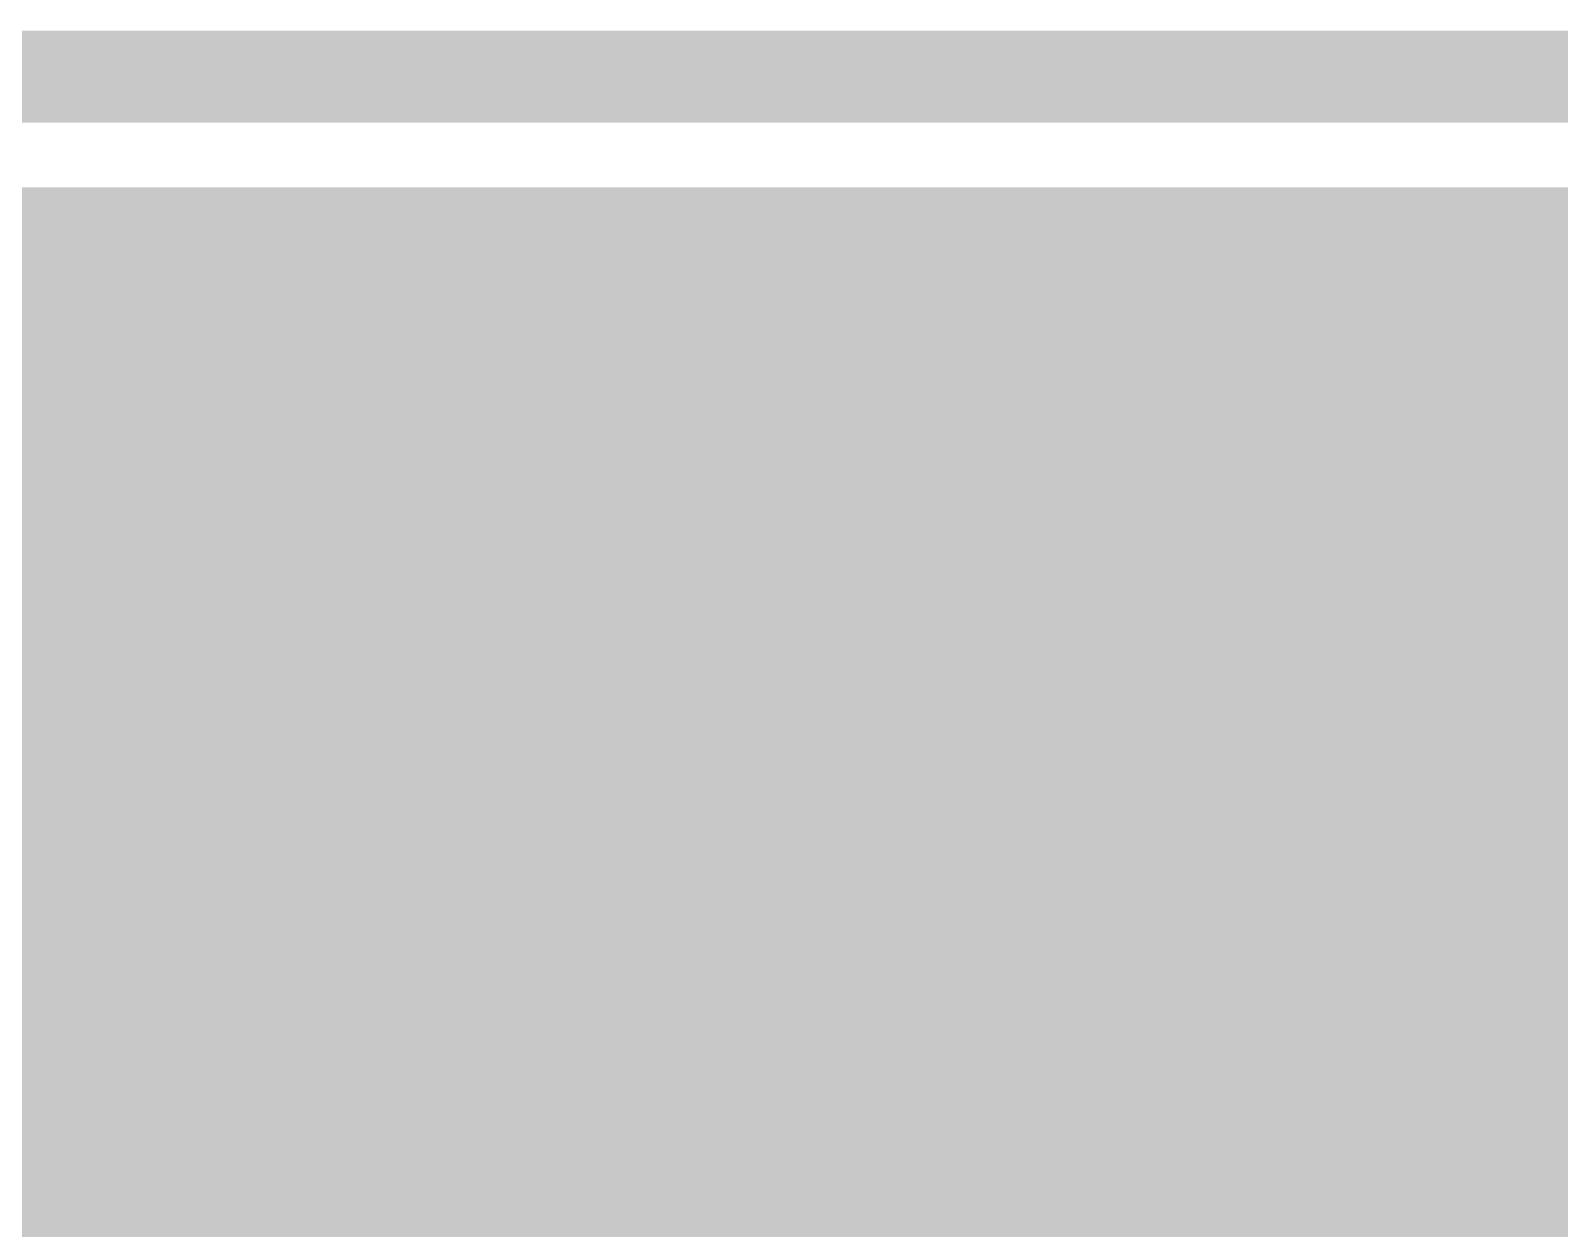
# Model space of a CAD drawing. Extents: x -5 to 112, y -62 to 71.
# Drawn here: x 63.91 to 74.43, y 63.19 to 71.44 of the extents above; entities that cross this region are included whole.
import ezdxf

# ---------------------------------------------------------------- set-up
doc = ezdxf.new("R2010")
doc.units = 0
doc.header["$MEASUREMENT"] = 0
doc.layers.get('0').update_dxf_attribs({"linetype": 'CONTINUOUS'})
for name, color, linetype in [('25-336-0_BOT', 7, 'CONTINUOUS'), ('25-336-0_DRD', 7, 'CONTINUOUS'), ('25-336-0_DRL', 2, 'CONTINUOUS'), ('25-336-0_IN1', 4, 'CONTINUOUS'), ('25-336-0_IN2', 3, 'CONTINUOUS'), ('25-336-0_SMT', 10, 'CONTINUOUS'), ('25-336-0_SPT', 14, 'CONTINUOUS'), ('25-336-0_SST', 9, 'CONTINUOUS'), ('25-336-0_TOP', 12, 'CONTINUOUS'), ('THRUHOLE_TAP', 8, 'CONTINUOUS')]:
    doc.layers.add(name, color=color, linetype=linetype)

# ---------------------------------------------------------------- blocks, each defined once
blk = doc.blocks.new('ROUND_11')
at = {"const_width": 0.35052}
blk.add_lwpolyline([(-0.17526, 0, 1), (0.17526, 0, 1)], format="xyb", close=True, dxfattribs=at)
blk = doc.blocks.new('ROUND_82')
at = {"const_width": 0.10033}
blk.add_lwpolyline([(-0.050164, 0, 1), (0.050164, 0, 1)], format="xyb", close=True, dxfattribs=at)
blk = doc.blocks.new('ROUND_65')
at = {"const_width": 0.35052}
blk.add_lwpolyline([(-0.17526, 0, 1), (0.17526, 0, 1)], format="xyb", close=True, dxfattribs=at)
blk = doc.blocks.new('RECTANGLE_2')
blk.add_solid([(0.4826, 0.4064), (0.4826, -0.4064), (-0.4826, 0.4064), (-0.4826, -0.4064)])
blk = doc.blocks.new('OBLONG_51')
at = {"const_width": 0.65024}
blk.add_lwpolyline([(0.50038, 0), (-0.50038, 0)], dxfattribs=at)
at = {"const_width": 0.32512}
for points in [[(-0.66294, 0, 1), (-0.33782, 0, 1)], [(0.33782, 0, 1), (0.66294, 0, 1)]]:
    blk.add_lwpolyline(points, format="xyb", close=True, dxfattribs=at)
blk = doc.blocks.new('ROUND_73')
at = {"const_width": 0.10033}
blk.add_lwpolyline([(-0.050164, 0, 1), (0.050164, 0, 1)], format="xyb", close=True, dxfattribs=at)

msp = doc.modelspace()

# ---------------------------------------------------------------- linework, layer by layer
at = {"layer": '25-336-0_BOT', "const_width": 0.254}
for points in [[(101.473, 70.231), (51.76012, 70.231)], [(101.473, 70.1802), (51.81092, 70.1802)], [(63.9318, 70.231), (63.9318, 47.71898)], [(64.1604, 70.231), (64.1604, 47.62246)], [(64.389, 70.231), (64.389, 47.47514)], [(64.6176, 70.231), (64.6176, 47.24654)], [(64.8462, 70.231), (64.8462, 46.8376)], [(65.0748, 70.231), (65.0748, 27.432)], [(65.3034, 70.231), (65.3034, 27.432)], [(65.532, 70.231), (65.532, 48.5013)], [(65.7606, 70.231), (65.7606, 48.80356)], [(65.9892, 70.231), (65.9892, 48.91532)], [(66.2178, 70.231), (66.2178, 48.93818)], [(66.4464, 70.231), (66.4464, 48.87976)], [(66.675, 70.231), (66.675, 48.71212)], [(66.9036, 70.231), (66.9036, 29.3116)], [(67.1322, 70.231), (67.1322, 29.35732)], [(67.3608, 70.231), (67.3608, 29.36748)], [(67.5894, 70.231), (67.5894, 29.34208)], [(67.818, 70.231), (67.818, 29.27604)], [(68.0466, 70.231), (68.0466, 29.16428)], [(68.2752, 70.231), (68.2752, 28.9941)], [(68.5038, 70.231), (68.5038, 28.7274)], [(68.7324, 70.231), (68.7324, 54.7243)], [(68.961, 70.231), (68.961, 54.98592)], [(69.1896, 70.231), (69.1896, 55.14848)], [(69.4182, 70.231), (69.4182, 55.25008)], [(69.6468, 70.231), (69.6468, 55.30596)], [(69.8754, 70.231), (69.8754, 55.3212)], [(70.104, 70.231), (70.104, 55.2958)], [(70.3326, 70.231), (70.3326, 55.2323)], [(70.5612, 70.231), (70.5612, 55.118)], [(70.7898, 70.231), (70.7898, 54.93766)], [(71.0184, 70.231), (71.0184, 54.64302)], [(71.247, 70.231), (71.247, 54.6862)], [(71.4756, 70.231), (71.4756, 54.96306)], [(71.7042, 70.231), (71.7042, 55.13324)], [(71.9328, 70.231), (71.9328, 55.23992)], [(72.1614, 70.231), (72.1614, 55.30088)], [(72.39, 70.231), (72.39, 55.3212)], [(72.6186, 70.231), (72.6186, 55.30088)], [(72.8472, 70.231), (72.8472, 55.23992)], [(73.0758, 70.231), (73.0758, 55.13324)], [(73.3044, 70.231), (73.3044, 54.96306)], [(73.533, 70.231), (73.533, 54.6862)], [(73.7616, 70.231), (73.7616, 55.30596)], [(73.9902, 70.231), (73.9902, 55.30596)], [(74.2188, 70.231), (74.2188, 55.30596)], [(74.4474, 70.231), (74.4474, 55.30596)], [(101.473, 69.9516), (51.94808, 69.9516)], [(101.473, 69.723), (51.98872, 69.723)], [(101.473, 69.4944), (51.94808, 69.4944)], [(101.473, 69.2658), (60.71108, 69.2658)], [(101.473, 69.0372), (60.91936, 69.0372)], [(101.473, 68.8086), (60.99556, 68.8086)], [(101.473, 68.58), (60.99302, 68.58)], [(101.473, 68.3514), (60.9727, 68.3514)], [(101.473, 68.1228), (60.9727, 68.1228)], [(101.473, 67.8942), (60.9727, 67.8942)], [(83.86572, 67.6656), (60.9727, 67.6656)], [(83.5914, 67.437), (60.9727, 67.437)], [(83.43138, 67.2084), (60.9727, 67.2084)], [(83.33994, 66.9798), (61.0616, 66.9798)], [(83.29676, 66.7512), (61.2902, 66.7512)], [(83.30184, 66.5226), (61.5188, 66.5226)], [(83.3501, 66.294), (61.7474, 66.294)], [(83.4517, 66.0654), (61.976, 66.0654)], [(83.62188, 65.8368), (62.1665, 65.8368)], [(83.92922, 65.6082), (62.23762, 65.6082)], [(85.1027, 65.3796), (62.2427, 65.3796)], [(83.84286, 65.151), (62.2427, 65.151)], [(83.5787, 64.9224), (62.2427, 64.9224)], [(83.42376, 64.6938), (62.2427, 64.6938)], [(83.33486, 64.4652), (62.2427, 64.4652)], [(83.29676, 64.2366), (62.2427, 64.2366)], [(83.30184, 64.008), (62.2427, 64.008)], [(83.35518, 63.7794), (62.2427, 63.7794)], [(83.45932, 63.5508), (62.2427, 63.5508)], [(83.63712, 63.3222), (62.2427, 63.3222)], [(83.95716, 63.0936), (62.2427, 63.0936)]]:
    msp.add_lwpolyline(points, dxfattribs=at)
at = {"layer": '25-336-0_DRD'}
for points, const_width in [([(-5.08, 7.62), (-5.08, 71.12), (111.76, 71.12), (111.76, -5.08), (-5.08, -5.08), (-5.08, 7.62)], 0.635), ([(71.0438, 69.2912), (68.5038, 66.7512)], 0.254), ([(71.0438, 66.7512), (68.5038, 69.2912)], 0.254)]:
    msp.add_lwpolyline(points, dxfattribs=dict(at, const_width=const_width))
at = {"layer": '25-336-0_DRL', "const_width": 0.635}
msp.add_lwpolyline([(-5.08, 7.62), (-5.08, 71.12), (111.76, 71.12), (111.76, -5.08), (-5.08, -5.08), (-5.08, 7.62)], dxfattribs=at)
at = {"layer": '25-336-0_IN1', "const_width": 0.254}
for points in [[(99.441, 69.85), (51.97602, 69.85)], [(63.9572, 69.85), (63.9572, 47.70882)], [(64.1858, 69.85), (64.1858, 47.60976)], [(64.4144, 69.85), (64.4144, 47.45482)], [(64.643, 69.85), (64.643, 47.21352)], [(64.8716, 69.85), (64.8716, 46.75886)], [(65.1002, 69.85), (65.1002, 28.067)], [(65.3288, 69.85), (65.3288, 28.067)], [(65.5574, 69.85), (65.5574, 48.55972)], [(65.786, 69.85), (65.786, 48.82388)], [(66.0146, 69.85), (66.0146, 48.92294)], [(66.2432, 69.85), (66.2432, 48.93564)], [(66.4718, 69.85), (66.4718, 48.86706)], [(66.7004, 69.85), (66.7004, 48.68164)], [(66.929, 69.85), (66.929, 29.31668)], [(67.1576, 69.85), (67.1576, 29.3624)], [(67.3862, 69.85), (67.3862, 29.36748)], [(67.6148, 69.85), (67.6148, 29.337)], [(67.8434, 69.85), (67.8434, 29.26588)], [(68.072, 69.85), (68.072, 29.14904)], [(68.3006, 69.85), (68.3006, 28.97124)], [(68.5292, 69.85), (68.5292, 54.23408)], [(68.7578, 69.85), (68.7578, 54.7624)], [(68.9864, 69.85), (68.9864, 55.00624)], [(69.215, 69.85), (69.215, 55.16118)], [(69.4436, 69.85), (69.4436, 55.2577)], [(69.6722, 69.85), (69.6722, 55.3085)], [(69.9008, 69.85), (69.9008, 55.31866)], [(70.1294, 69.85), (70.1294, 55.29072)], [(70.358, 69.85), (70.358, 55.22214)], [(70.5866, 69.85), (70.5866, 55.10022)], [(70.8152, 69.85), (70.8152, 54.91226)], [(71.0438, 69.85), (71.0438, 54.5973)], [(71.2724, 69.85), (71.2724, 54.7243)], [(71.501, 69.85), (71.501, 54.98592)], [(71.7296, 69.85), (71.7296, 55.14848)], [(71.9582, 69.85), (71.9582, 55.25008)], [(72.1868, 69.85), (72.1868, 55.30596)], [(72.4154, 69.85), (72.4154, 55.3212)], [(72.644, 69.85), (72.644, 55.2958)], [(72.8726, 69.85), (72.8726, 55.2323)], [(73.1012, 69.85), (73.1012, 55.118)], [(73.3298, 69.85), (73.3298, 54.93766)], [(73.5584, 69.85), (73.5584, 54.64302)], [(73.787, 69.85), (73.787, 55.30596)], [(74.0156, 69.85), (74.0156, 55.30596)], [(74.2442, 69.85), (74.2442, 55.30596)], [(74.4728, 69.85), (74.4728, 55.30596)], [(99.441, 69.723), (51.98872, 69.723)], [(99.441, 69.4944), (51.94808, 69.4944)], [(99.441, 69.2658), (60.71108, 69.2658)], [(99.441, 69.0372), (60.91936, 69.0372)], [(99.441, 68.8086), (60.99556, 68.8086)], [(99.441, 68.58), (60.99302, 68.58)], [(99.441, 68.3514), (60.90412, 68.3514)], [(99.441, 68.1228), (60.67298, 68.1228)], [(99.441, 67.8942), (19.44878, 67.8942)], [(83.86572, 67.6656), (19.08302, 67.6656)], [(83.5914, 67.437), (17.20596, 67.437)], [(83.43138, 67.2084), (17.20596, 67.2084)], [(83.33994, 66.9798), (17.20596, 66.9798)], [(83.29676, 66.7512), (17.20596, 66.7512)], [(83.30184, 66.5226), (17.20596, 66.5226)], [(83.3501, 66.294), (17.20596, 66.294)], [(83.4517, 66.0654), (17.20596, 66.0654)], [(83.62188, 65.8368), (16.67002, 65.8368)], [(83.92922, 65.6082), (25.01392, 65.6082)], [(99.441, 65.3796), (25.15108, 65.3796)], [(83.84286, 65.151), (25.19172, 65.151)], [(83.5787, 64.9224), (25.15108, 64.9224)], [(83.42376, 64.6938), (60.83808, 64.6938)], [(83.33486, 64.4652), (61.04636, 64.4652)], [(83.29676, 64.2366), (61.12256, 64.2366)], [(83.30184, 64.008), (61.12002, 64.008)], [(83.35518, 63.7794), (61.03112, 63.7794)], [(83.45932, 63.5508), (60.79998, 63.5508)], [(83.63712, 63.3222), (55.74792, 63.3222)], [(83.95716, 63.0936), (55.88508, 63.0936)]]:
    msp.add_lwpolyline(points, dxfattribs=at)
at = {"layer": '25-336-0_IN2', "const_width": 0.254}
for points in [[(99.441, 69.85), (51.97602, 69.85)], [(63.9572, 69.85), (63.9572, 47.70882)], [(64.1858, 69.85), (64.1858, 47.60976)], [(64.4144, 69.85), (64.4144, 47.45482)], [(64.643, 69.85), (64.643, 47.21352)], [(64.8716, 69.85), (64.8716, 46.75886)], [(65.1002, 69.85), (65.1002, 28.067)], [(65.3288, 69.85), (65.3288, 28.067)], [(65.5574, 69.85), (65.5574, 48.55972)], [(65.786, 69.85), (65.786, 48.82388)], [(66.0146, 69.85), (66.0146, 48.92294)], [(66.2432, 69.85), (66.2432, 48.93564)], [(66.4718, 69.85), (66.4718, 48.86706)], [(66.7004, 69.85), (66.7004, 48.68164)], [(66.929, 69.85), (66.929, 29.31668)], [(67.1576, 69.85), (67.1576, 29.3624)], [(67.3862, 69.85), (67.3862, 29.36748)], [(67.6148, 69.85), (67.6148, 29.337)], [(67.8434, 69.85), (67.8434, 29.26588)], [(68.072, 69.85), (68.072, 29.14904)], [(68.3006, 69.85), (68.3006, 28.97124)], [(68.5292, 69.85), (68.5292, 54.23408)], [(68.7578, 69.85), (68.7578, 54.7624)], [(68.9864, 69.85), (68.9864, 55.00624)], [(69.215, 69.85), (69.215, 55.16118)], [(69.4436, 69.85), (69.4436, 55.2577)], [(69.6722, 69.85), (69.6722, 55.3085)], [(69.9008, 69.85), (69.9008, 55.31866)], [(70.1294, 69.85), (70.1294, 55.29072)], [(70.358, 69.85), (70.358, 55.22214)], [(70.5866, 69.85), (70.5866, 55.10022)], [(70.8152, 69.85), (70.8152, 54.91226)], [(71.0438, 69.85), (71.0438, 54.5973)], [(71.2724, 69.85), (71.2724, 54.7243)], [(71.501, 69.85), (71.501, 54.98592)], [(71.7296, 69.85), (71.7296, 55.14848)], [(71.9582, 69.85), (71.9582, 55.25008)], [(72.1868, 69.85), (72.1868, 55.30596)], [(72.4154, 69.85), (72.4154, 55.3212)], [(72.644, 69.85), (72.644, 55.2958)], [(72.8726, 69.85), (72.8726, 55.2323)], [(73.1012, 69.85), (73.1012, 55.118)], [(73.3298, 69.85), (73.3298, 54.93766)], [(73.5584, 69.85), (73.5584, 54.64302)], [(73.787, 69.85), (73.787, 55.30596)], [(74.0156, 69.85), (74.0156, 55.30596)], [(74.2442, 69.85), (74.2442, 55.30596)], [(74.4728, 69.85), (74.4728, 55.30596)], [(99.441, 69.723), (51.98872, 69.723)], [(99.441, 69.4944), (51.94808, 69.4944)], [(99.441, 69.2658), (60.71108, 69.2658)], [(99.441, 69.0372), (60.91936, 69.0372)], [(99.441, 68.8086), (60.99556, 68.8086)], [(99.441, 68.58), (60.99302, 68.58)], [(99.441, 68.3514), (60.90412, 68.3514)], [(99.441, 68.1228), (60.67298, 68.1228)], [(99.441, 67.8942), (19.44878, 67.8942)], [(83.86572, 67.6656), (19.08302, 67.6656)], [(83.5914, 67.437), (17.20596, 67.437)], [(83.43138, 67.2084), (17.20596, 67.2084)], [(83.33994, 66.9798), (17.20596, 66.9798)], [(83.29676, 66.7512), (17.20596, 66.7512)], [(83.30184, 66.5226), (17.20596, 66.5226)], [(83.3501, 66.294), (17.20596, 66.294)], [(83.4517, 66.0654), (17.20596, 66.0654)], [(83.62188, 65.8368), (16.67002, 65.8368)], [(83.92922, 65.6082), (25.01392, 65.6082)], [(99.441, 65.3796), (25.15108, 65.3796)], [(83.84286, 65.151), (25.19172, 65.151)], [(83.5787, 64.9224), (25.15108, 64.9224)], [(83.42376, 64.6938), (60.83808, 64.6938)], [(83.33486, 64.4652), (61.04636, 64.4652)], [(83.29676, 64.2366), (61.12256, 64.2366)], [(83.30184, 64.008), (61.12002, 64.008)], [(83.35518, 63.7794), (61.03112, 63.7794)], [(83.45932, 63.5508), (60.79998, 63.5508)], [(83.63712, 63.3222), (55.74792, 63.3222)], [(83.95716, 63.0936), (55.88508, 63.0936)]]:
    msp.add_lwpolyline(points, dxfattribs=at)
at = {"layer": '25-336-0_SST', "const_width": 0.1524}
for points in [[(74.61758, 68.66636), (74.4474, 68.72732), (74.4474, 69.08292), (74.61758, 69.14134), (75.29576, 69.14134), (75.4634, 69.08292), (75.4634, 68.72732), (75.29576, 68.66636)], [(67.1195, 68.7705), (67.1195, 65.8495), (68.7578, 65.8495), (68.7578, 68.7705), (67.1195, 68.7705)], [(69.6214, 68.50634), (69.6214, 68.15074), (69.79158, 68.03136), (69.96176, 68.03136), (70.1294, 68.15074), (70.1294, 68.50634), (69.1134, 68.50634)], [(69.6214, 68.20916), (69.1134, 68.03136)], [(74.4474, 67.94754), (74.4474, 68.18376)], [(74.4474, 68.06692), (75.4634, 68.06692), (75.29576, 68.18376)], [(69.28358, 67.66814), (69.1134, 67.54876), (69.1134, 67.31254), (69.28358, 67.19316), (69.45376, 67.19316), (69.79158, 67.43192), (70.1294, 67.19316), (70.1294, 67.66814)], [(74.9554, 67.16776), (75.12558, 67.10934), (75.29576, 67.10934), (75.4634, 67.16776), (75.4634, 67.52336), (75.29576, 67.58432), (75.12558, 67.58432), (74.9554, 67.52336), (74.9554, 67.16776), (74.78776, 67.10934), (74.61758, 67.10934), (74.4474, 67.16776), (74.4474, 67.52336), (74.61758, 67.58432), (74.78776, 67.58432), (74.9554, 67.52336)], [(74.1045, 66.8655), (74.1045, 63.9445), (75.7428, 63.9445), (75.7428, 66.8655), (74.1045, 66.8655)], [(65.94348, 66.36766), (65.09766, 66.36766), (64.92748, 66.42608), (64.92748, 66.78168), (65.09766, 66.8401), (65.94348, 66.8401)], [(69.1134, 66.47434), (69.1134, 66.71056)], [(69.1134, 66.59372), (70.1294, 66.59372), (69.96176, 66.71056)], [(73.3044, 66.34734), (73.3044, 65.99174), (73.47458, 65.87236), (73.64476, 65.87236), (73.8124, 65.99174), (73.8124, 66.34734), (72.7964, 66.34734)], [(64.92748, 65.88506), (65.94348, 65.52946), (65.94348, 66.0019)], [(73.3044, 66.05016), (72.7964, 65.87236)], [(72.96658, 65.50914), (72.7964, 65.38976), (72.7964, 65.15354), (72.96658, 65.03416), (73.13676, 65.03416), (73.47458, 65.27292), (73.8124, 65.03416), (73.8124, 65.50914)], [(64.135, 65.151), (67.183, 65.151), (67.183, 59.563), (63.373, 59.563), (63.373, 64.389), (64.135, 65.151)], [(72.96658, 64.67094), (72.7964, 64.61252), (72.7964, 64.25692), (72.96658, 64.19596), (73.3044, 64.19596), (73.47458, 64.31534), (73.47458, 64.67094), (73.8124, 64.67094), (73.8124, 64.19596)], [(74.1045, 63.6905), (74.1045, 60.7695), (75.7428, 60.7695), (75.7428, 63.6905), (74.1045, 63.6905)], [(70.2056, 63.47968), (70.1548, 63.47968), (70.1548, 63.42888), (70.1548, 61.02858), (70.1548, 60.98032), (70.2056, 60.98032)], [(70.2056, 63.47968), (73.3044, 63.47968)], [(73.3044, 60.98032), (73.3552, 60.98032), (73.3552, 61.02858), (73.3552, 63.42888), (73.3552, 63.47968), (73.3044, 63.47968)]]:
    msp.add_lwpolyline(points, dxfattribs=at)
for points in [[(70.2056, 63.47968, 0.4142136), (70.1548, 63.42888)], [(73.3552, 63.42888, 0.4142136), (73.3044, 63.47968)]]:
    msp.add_lwpolyline(points, format="xyb", dxfattribs=at)
at = {"layer": '25-336-0_TOP'}
for points, const_width in [([(99.441, 69.85), (51.97602, 69.85)], 0.254), ([(63.9572, 69.85), (63.9572, 65.2272)], 0.254), ([(64.1858, 69.85), (64.1858, 64.9986)], 0.254), ([(64.4144, 69.85), (64.4144, 64.77)], 0.254), ([(64.643, 69.85), (64.643, 64.5414)], 0.254), ([(64.8716, 69.85), (64.8716, 64.3128)], 0.254), ([(65.1002, 69.85), (65.1002, 57.1627)], 0.254), ([(65.3288, 69.85), (65.3288, 57.1627)], 0.254), ([(65.5574, 69.85), (65.5574, 57.1627)], 0.254), ([(65.786, 69.85), (65.786, 57.1627)], 0.254), ([(66.0146, 69.85), (66.0146, 57.1627)], 0.254), ([(66.2432, 69.85), (66.2432, 57.1627)], 0.254), ([(66.4718, 69.85), (66.4718, 57.1627)], 0.254), ([(66.7004, 69.85), (66.7004, 57.1627)], 0.254), ([(66.929, 69.85), (66.929, 57.1627)], 0.254), ([(67.1576, 69.85), (67.1576, 68.7578)], 0.254), ([(67.3862, 69.85), (67.3862, 68.7578)], 0.254), ([(67.6148, 69.85), (67.6148, 68.7578)], 0.254), ([(67.8434, 69.85), (67.8434, 68.7578)], 0.254), ([(68.072, 69.85), (68.072, 68.7578)], 0.254), ([(68.3006, 69.85), (68.3006, 68.7578)], 0.254), ([(68.5292, 69.85), (68.5292, 68.7578)], 0.254), ([(68.7578, 69.85), (68.7578, 65.6336)], 0.254), ([(68.9864, 69.85), (68.9864, 64.77)], 0.254), ([(69.215, 69.85), (69.215, 64.66078)], 0.254), ([(69.4436, 69.85), (69.4436, 64.35344)], 0.254), ([(69.6722, 69.85), (69.6722, 63.5127)], 0.254), ([(69.9008, 69.85), (69.9008, 63.5127)], 0.254), ([(70.1294, 69.85), (70.1294, 63.51016)], 0.254), ([(70.358, 69.85), (70.358, 63.45682)], 0.254), ([(70.5866, 69.85), (70.5866, 63.3603)], 0.254), ([(70.8152, 69.85), (70.8152, 63.3603)], 0.254), ([(71.0438, 69.85), (71.0438, 63.3603)], 0.254), ([(71.2724, 69.85), (71.2724, 57.1627)], 0.254), ([(71.501, 69.85), (71.501, 57.1627)], 0.254), ([(71.7296, 69.85), (71.7296, 57.1627)], 0.254), ([(71.9582, 69.85), (71.9582, 57.1627)], 0.254), ([(72.1868, 69.85), (72.1868, 57.1627)], 0.254), ([(72.4154, 69.85), (72.4154, 57.1627)], 0.254), ([(72.644, 69.85), (72.644, 63.3603)], 0.254), ([(72.8726, 69.85), (72.8726, 63.3603)], 0.254), ([(73.1012, 69.85), (73.1012, 63.3603)], 0.254), ([(73.3298, 69.85), (73.3298, 63.37808)], 0.254), ([(73.5584, 69.85), (73.5584, 63.37808)], 0.254), ([(73.787, 69.85), (73.787, 63.37808)], 0.254), ([(74.0156, 69.85), (74.0156, 63.37808)], 0.254), ([(74.2442, 69.85), (74.2442, 66.8528)], 0.254), ([(74.4728, 69.85), (74.4728, 66.8528)], 0.254), ([(99.441, 69.6722), (51.98618, 69.6722)], 0.254), ([(99.441, 69.4436), (51.92776, 69.4436)], 0.254), ([(99.441, 69.215), (60.77712, 69.215)], 0.254), ([(99.441, 68.9864), (60.94476, 68.9864)], 0.254), ([(99.441, 68.7578), (61.00318, 68.7578)], 0.254), ([(68.7578, 68.7578), (67.1322, 68.7578)], 0.254), ([(67.1322, 68.7578), (67.1322, 67.3354)], 0.254), ([(67.945, 68.7578), (67.945, 68.0212)], 0.254), ([(68.7578, 68.7578), (68.7578, 67.3354)], 0.254), ([(67.1322, 68.5292), (60.98032, 68.5292)], 0.254), ([(99.441, 68.5292), (68.7578, 68.5292)], 0.254), ([(67.1322, 68.3006), (60.86856, 68.3006)], 0.254), ([(99.441, 68.3006), (68.7578, 68.3006)], 0.254), ([(67.1322, 68.072), (60.5663, 68.072)], 0.254), ([(99.441, 68.072), (68.7578, 68.072)], 0.254), ([(67.1322, 68.0212), (67.945, 68.0212)], 0.254), ([(67.945, 68.0212), (69.7738, 68.0212)], 0.254), ([(68.7578, 68.0212), (67.945, 68.0212)], 0.254), ([(67.1322, 67.8434), (55.2577, 67.8434)], 0.254), ([(99.441, 67.8434), (68.7578, 67.8434)], 0.254), ([(67.1322, 67.6148), (55.2577, 67.6148)], 0.254), ([(83.78698, 67.6148), (68.7578, 67.6148)], 0.254), ([(67.1322, 67.3862), (55.4228, 67.3862)], 0.254), ([(67.1322, 67.3354), (67.1322, 67.2846)], 0.254), ([(83.54822, 67.3862), (68.7578, 67.3862)], 0.254), ([(67.1322, 67.2846), (67.1322, 65.8622)], 0.254), ([(68.7578, 67.2846), (68.7578, 65.8622)], 0.254), ([(67.1322, 67.1576), (55.4228, 67.1576)], 0.254), ([(83.40598, 67.1576), (68.7578, 67.1576)], 0.254), ([(67.1322, 66.929), (55.4228, 66.929)], 0.254), ([(83.32724, 66.929), (68.7578, 66.929)], 0.254), ([(75.7428, 66.8528), (74.1172, 66.8528)], 0.254), ([(74.1172, 66.8528), (74.1172, 65.4304)], 0.254), ([(67.1322, 66.7004), (59.2328, 66.7004)], 0.254), ([(68.326, 64.135), (68.326, 65.151), (67.945, 65.532), (67.945, 66.5988)], 0.635), ([(74.1172, 66.7004), (68.7578, 66.7004)], 0.254), ([(67.1322, 66.4718), (59.2328, 66.4718)], 0.254), ([(74.1172, 66.4718), (68.7578, 66.4718)], 0.254), ([(67.1322, 66.2432), (59.2328, 66.2432)], 0.254), ([(74.1172, 66.2432), (68.7578, 66.2432)], 0.254), ([(74.1172, 66.1162), (74.93, 66.1162)], 0.254), ([(67.1322, 66.0146), (63.08344, 66.0146)], 0.254), ([(74.1172, 66.0146), (68.7578, 66.0146)], 0.254), ([(63.32982, 65.85458), (64.83858, 64.34582)], 0.254), ([(67.2973, 65.8622), (67.1322, 65.8622)], 0.254), ([(67.1576, 65.8622), (67.1576, 57.1627)], 0.254), ([(67.2973, 65.8622), (67.2973, 65.532)], 0.254), ([(68.5927, 65.8622), (68.5927, 65.7987)], 0.254), ([(68.7578, 65.8622), (68.5927, 65.8622)], 0.254), ([(67.2973, 65.786), (63.3984, 65.786)], 0.254), ([(68.5927, 65.7987), (68.77558, 65.61582)], 0.254), ([(74.1172, 65.786), (68.6054, 65.786)], 0.254), ([(62.23, 60.325), (62.865, 60.325), (64.389, 61.849), (64.389, 63.881), (62.865, 65.405), (60.1472, 65.405), (59.436, 64.6938), (58.42, 64.6938)], 0.635), ([(67.2973, 65.5574), (63.627, 65.5574)], 0.254), ([(74.1172, 65.5574), (68.82892, 65.5574)], 0.254), ([(74.1172, 65.4304), (74.1172, 65.3796)], 0.254), ([(67.33032, 65.3288), (63.8556, 65.3288)], 0.254), ([(74.1172, 65.3288), (68.9483, 65.3288)], 0.254), ([(74.1172, 65.3796), (74.1172, 63.9572)], 0.254), ([(67.3862, 65.20434), (67.3862, 64.62014)], 0.254), ([(68.9737, 65.151), (68.9737, 64.77254)], 0.254), ([(67.4624, 65.1002), (64.0842, 65.1002)], 0.254), ([(67.49288, 65.06718), (67.6783, 64.88176)], 0.254), ([(74.1172, 65.1002), (68.9737, 65.1002)], 0.254), ([(67.6148, 64.94526), (67.6148, 64.75476)], 0.254), ([(67.6783, 64.8716), (64.3128, 64.8716)], 0.254), ([(67.6783, 64.88176), (67.6783, 64.77254)], 0.254), ([(74.1172, 64.8716), (68.9737, 64.8716)], 0.254), ([(67.4116, 64.643), (64.5414, 64.643)], 0.254), ([(74.1172, 64.643), (69.2404, 64.643)], 0.254), ([(67.23126, 64.4144), (64.77, 64.4144)], 0.254), ([(74.1172, 64.4144), (69.4182, 64.4144)], 0.254), ([(67.17284, 64.1858), (64.9605, 64.1858)], 0.254), ([(74.1172, 64.1858), (69.47916, 64.1858)], 0.254), ([(67.1957, 63.9572), (65.03162, 63.9572)], 0.254), ([(74.2823, 63.9572), (69.4563, 63.9572)], 0.254), ([(74.2823, 63.9572), (74.1172, 63.9572)], 0.254), ([(74.2442, 63.9572), (74.2442, 63.6778)], 0.254), ([(74.2823, 63.9572), (74.2823, 63.6778)], 0.254), ([(65.0367, 63.881), (65.0367, 61.849)], 0.254), ([(69.4436, 63.91402), (69.4436, 63.5127)], 0.254), ([(67.31254, 63.7286), (65.0367, 63.7286)], 0.254), ([(67.3862, 63.64986), (67.3862, 63.35014)], 0.254), ([(74.2823, 63.7286), (69.33946, 63.7286)], 0.254), ([(74.2823, 63.6778), (74.1172, 63.6778)], 0.254), ([(74.1172, 63.6778), (74.1172, 63.37808)], 0.254), ([(69.215, 63.60668), (69.215, 63.5127)], 0.254), ([(67.6656, 63.5), (65.0367, 63.5)], 0.254), ([(67.6148, 63.51524), (67.6148, 63.48476)], 0.254), ([(69.96684, 63.5), (68.9864, 63.5)], 0.254), ([(70.09384, 63.5127), (69.02958, 63.5127)], 0.254), ([(74.1172, 63.5), (70.22084, 63.5)], 0.254), ([(71.08444, 63.3603), (70.51294, 63.3603)], 0.254), ([(71.08444, 63.3603), (71.08444, 62.35954)], 0.254), ([(72.42556, 63.3603), (72.42556, 62.35954)], 0.254), ([(73.12914, 63.3603), (72.42556, 63.3603)], 0.254), ([(74.1172, 63.37808), (73.279, 63.37808)], 0.254), ([(67.31254, 63.2714), (65.0367, 63.2714)], 0.254), ([(72.42556, 63.2714), (71.08444, 63.2714)], 0.254)]:
    msp.add_lwpolyline(points, dxfattribs=dict(at, const_width=const_width))
at = {"layer": '25-336-0_TOP', "const_width": 0.254}
for points in [[(67.2973, 65.532, 0.1989124), (67.48701, 65.07401)], [(67.2973, 65.532, 0.1989124), (67.48701, 65.07401)], [(68.9737, 65.151, 0.1989124), (68.78399, 65.60899)], [(67.6783, 64.77254, 0.3491611), (67.1703, 64.135)], [(69.4817, 64.135, 0.3491613), (68.9737, 64.77254)], [(65.0367, 63.881, 0.1989124), (64.84699, 64.33899)], [(67.1703, 64.135, 0.3436257), (67.6656, 63.5)], [(69.02958, 63.5127, 0.3245176), (69.4817, 64.135)], [(67.6656, 63.5, 0.3436255), (67.1703, 62.865)], [(70.51294, 63.3603, 0.1773905), (70.09384, 63.51382)], [(73.279, 63.37808, 0.0584575), (73.12909, 63.36049)]]:
    msp.add_lwpolyline(points, format="xyb", dxfattribs=at)

# ---------------------------------------------------------------- block references
at = {"layer": '25-336-0_BOT'}
msp.add_blockref('ROUND_11', (69.7738, 68.0212), dxfattribs=at)
at = {"layer": '25-336-0_DRL'}
msp.add_blockref('ROUND_82', (69.7738, 68.0212), dxfattribs=at)
at = {"layer": '25-336-0_IN1'}
msp.add_blockref('ROUND_65', (69.7738, 68.0212), dxfattribs=at)
at = {"layer": '25-336-0_IN2'}
msp.add_blockref('ROUND_65', (69.7738, 68.0212), dxfattribs=at)
at = {"layer": '25-336-0_SMT'}
for name, p in [('RECTANGLE_2', (67.945, 68.0212)), ('RECTANGLE_2', (67.945, 66.5988)), ('OBLONG_51', (68.326, 64.135))]:
    msp.add_blockref(name, p, dxfattribs=at)
at = {"layer": '25-336-0_SPT'}
for name, p in [('RECTANGLE_2', (67.945, 68.0212)), ('RECTANGLE_2', (67.945, 66.5988)), ('OBLONG_51', (68.326, 64.135))]:
    msp.add_blockref(name, p, dxfattribs=at)
at = {"layer": '25-336-0_TOP'}
for name, p in [('RECTANGLE_2', (67.945, 68.0212)), ('ROUND_11', (69.7738, 68.0212)), ('RECTANGLE_2', (67.945, 66.5988)), ('OBLONG_51', (68.326, 64.135))]:
    msp.add_blockref(name, p, dxfattribs=at)
at = {"layer": 'THRUHOLE_TAP'}
msp.add_blockref('ROUND_73', (69.7738, 68.0212), dxfattribs=at)

doc.saveas('drawing.dxf')
